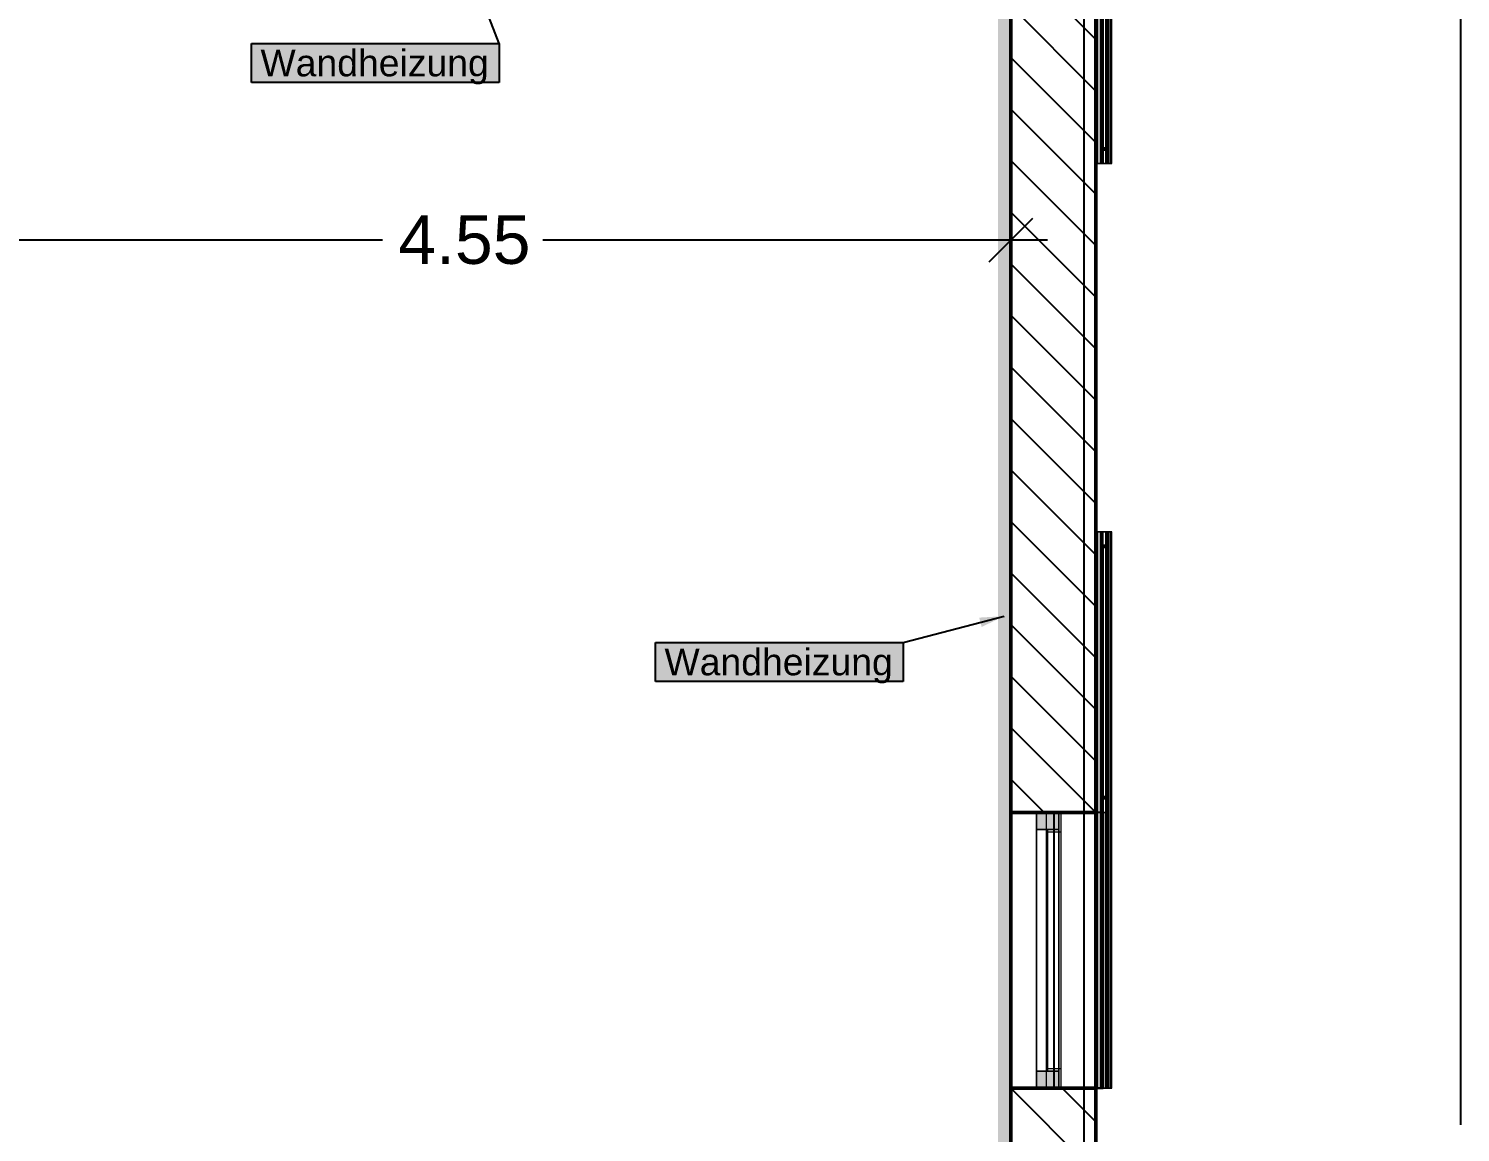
# Model space of a CAD drawing. Extents: x 0 to 756, y -25 to 420.
# Drawn here: x 306.4 to 424.3, y 51.8 to 142.7 of the extents above; entities that cross this region are included whole.
import ezdxf
from ezdxf.lldxf.tags import DXFTag

# ---------------------------------------------------------------- set-up
doc = ezdxf.new("R2010")
doc.units = 0
doc.layers.get('0').update_dxf_attribs({"lineweight": 25})
doc.layers.get('DEFPOINTS').update_dxf_attribs({"lineweight": 25})
for name, color, linetype, lineweight in [('A_Aussenwand', 7, 'Continuous', 25), ('A_Fenster', 7, 'Continuous', 25), ('ALLGEMEIN01', 7, 'Continuous', 13), ('FENSTER', 7, 'Continuous', 13), ('FENSTERBANK', 7, 'Continuous', 13), ('H_Heizung', 7, 'Continuous', 25), ('M_BLIERUNG', 7, 'Continuous', 13), ('Standard', 7, 'Continuous', 25), ('VERSCHATTUNG', 7, 'Continuous', 13), ('WAND_HOLZ_TRAGEND', 7, 'Continuous', 13), ('X_Text', 7, 'Continuous', 25)]:
    doc.layers.add(name, color=color, linetype=linetype, lineweight=lineweight)
doc.layers.add('A_Geschossdecke', color=7, linetype='Continuous', lineweight=25, true_color=0x008080)
doc.styles.get("Standard").update_dxf_attribs({"font": 'arial.ttf'})
tags = doc.linetypes.add('fein_strichliert', pattern=[4, 1, -2, 1]).pattern_tags.tags
tags[8:9] = [DXFTag(74, 4), DXFTag(75, 0), DXFTag(340, '0'), DXFTag(46, 0.0), DXFTag(50, 0.0), DXFTag(44, 0.0), DXFTag(45, 0.0)]
tags[6:7] = [DXFTag(74, 4), DXFTag(75, 0), DXFTag(340, '0'), DXFTag(46, 0.0), DXFTag(50, 0.0), DXFTag(44, 0.0), DXFTag(45, 0.0)]
tags[4:5] = [DXFTag(74, 4), DXFTag(75, 0), DXFTag(340, '0'), DXFTag(46, 0.0), DXFTag(50, 0.0), DXFTag(44, 0.0), DXFTag(45, 0.0)]
tags = doc.linetypes.add('VERDECKT2_S2', pattern=[0.27, 0.2, -0.07]).pattern_tags.tags
tags[6:7] = [DXFTag(74, 4), DXFTag(75, 0), DXFTag(340, '0'), DXFTag(46, 1.0), DXFTag(50, 0.0), DXFTag(44, 0.0), DXFTag(45, 0.0)]
tags[4:5] = [DXFTag(74, 4), DXFTag(75, 0), DXFTag(340, '0'), DXFTag(46, 1.0), DXFTag(50, 0.0), DXFTag(44, 0.0), DXFTag(45, 0.0)]

# ---------------------------------------------------------------- blocks, each defined once
blk = doc.blocks.new('Referenz-A0T78OQ1OY')
at = {"layer": 'ALLGEMEIN01', "color": 0, "linetype": 'VERDECKT2_S2', "lineweight": -2, "ltscale": 0.25}
blk.add_line((424.28, 414.36), (424.28, 52.45), dxfattribs=at)
at = {"layer": 'ALLGEMEIN01', "color": 0}
blk.add_line((387.28, 38.48), (387.28, 384.53), dxfattribs=at)
at = {"layer": 'DEFPOINTS', "color": 0, "linetype": 'Continuous', "lineweight": -2, "ltscale": 0.25}
for p, q in [((394.28, 78.18), (394.28, 78.18)), ((394.28, 78.18), (394.28, 78.18)), ((394.28, 55.48), (394.28, 55.48)), ((394.28, 55.48), (394.28, 55.48))]:
    blk.add_line(p, q, dxfattribs=at)
at = {"layer": 'FENSTER', "color": 0, "linetype": 'Continuous', "ltscale": 0.13}
for p, q in [((389.38, 76.78), (389.38, 78.18)), ((389.38, 78.18), (391.22, 78.18)), ((391.22, 78.18), (389.38, 78.18)), ((389.38, 78.18), (389.38, 76.78)), ((391.22, 78.18), (389.38, 78.18)), ((389.38, 78.18), (389.38, 78.18)), ((389.38, 76.78), (389.38, 78.18)), ((391.22, 78.18), (391.22, 76.78)), ((391.22, 76.78), (391.22, 78.18)), ((391.22, 76.78), (391.22, 78.18)), ((391.22, 78.18), (391.22, 78.18)), ((391.22, 76.78), (389.38, 76.78)), ((389.38, 56.88), (389.38, 76.78)), ((389.38, 76.78), (391.22, 76.78)), ((389.38, 76.78), (391.22, 76.78)), ((391.22, 76.78), (389.38, 76.78)), ((389.38, 76.78), (389.38, 76.78)), ((391.22, 76.78), (389.38, 76.78)), ((389.38, 76.78), (389.38, 56.88)), ((391.22, 76.78), (389.38, 76.78)), ((389.38, 76.78), (389.38, 76.78)), ((389.38, 56.88), (389.38, 76.78)), ((391.22, 76.78), (389.38, 76.78)), ((389.38, 76.78), (389.38, 56.88)), ((391.22, 76.78), (389.38, 76.78)), ((389.38, 76.78), (389.38, 76.78)), ((389.38, 56.88), (389.38, 76.78)), ((390.3, 56.88), (390.3, 76.78)), ((390.3, 76.78), (390.3, 76.78)), ((390.3, 76.78), (390.3, 56.88)), ((391.22, 76.78), (391.22, 56.88)), ((391.22, 76.78), (391.22, 76.78)), ((391.22, 56.88), (391.22, 76.78)), ((391.22, 56.88), (391.22, 76.78)), ((391.22, 76.78), (391.22, 76.78)), ((391.22, 56.88), (391.22, 76.78)), ((391.22, 56.88), (391.22, 76.78)), ((391.22, 76.78), (391.22, 76.78)), ((389.38, 55.48), (389.38, 56.88)), ((389.38, 56.88), (391.22, 56.88)), ((391.22, 56.88), (389.38, 56.88)), ((391.22, 56.88), (389.38, 56.88)), ((389.38, 56.88), (389.38, 55.48)), ((391.22, 56.88), (389.38, 56.88)), ((389.38, 56.88), (389.38, 56.88)), ((389.38, 55.48), (389.38, 56.88)), ((389.38, 56.88), (391.22, 56.88)), ((391.22, 56.88), (389.38, 56.88)), ((389.38, 56.88), (389.38, 56.88)), ((389.38, 56.88), (391.22, 56.88)), ((391.22, 56.88), (389.38, 56.88)), ((389.38, 56.88), (389.38, 56.88)), ((390.3, 56.88), (390.3, 56.88)), ((391.22, 56.88), (391.22, 55.48)), ((391.22, 55.48), (391.22, 56.88)), ((391.22, 55.48), (391.22, 56.88)), ((391.22, 56.88), (391.22, 56.88)), ((391.22, 56.88), (391.22, 56.88)), ((391.22, 56.88), (391.22, 56.88)), ((391.22, 55.48), (389.38, 55.48)), ((389.38, 55.48), (391.22, 55.48)), ((391.22, 55.48), (389.38, 55.48)), ((389.38, 55.48), (389.38, 55.48)), ((391.22, 55.48), (391.22, 55.48))]:
    blk.add_line(p, q, dxfattribs=at)
for points in [[(389.38, 76.78), (391.22, 76.78), (389.38, 78.18)], [(391.22, 76.78), (391.22, 78.18), (389.38, 78.18)], [(389.38, 55.48), (391.22, 55.48), (389.38, 56.88)], [(391.22, 55.48), (391.22, 56.88), (389.38, 56.88)]]:
    blk.add_solid(points, dxfattribs=at)
at = {"layer": 'FENSTERBANK', "color": 0, "lineweight": -2}
for p, q in [((390.8, 78.18), (390.8, 55.48)), ((394.88, 78.18), (390.8, 78.18)), ((390.8, 78.18), (390.8, 78.18)), ((394.28, 78.18), (390.8, 78.18)), ((390.8, 78.18), (390.8, 55.48)), ((390.8, 78.18), (390.8, 55.48)), ((394.88, 78.18), (390.8, 78.18)), ((390.8, 78.18), (390.8, 78.18)), ((394.28, 78.18), (390.8, 78.18)), ((390.8, 78.18), (390.8, 55.48)), ((394.88, 78.18), (394.28, 78.18)), ((394.28, 78.18), (394.28, 78.18)), ((394.28, 78.18), (394.28, 55.48)), ((394.28, 55.48), (394.28, 78.18)), ((394.88, 78.18), (394.28, 78.18)), ((394.28, 78.18), (394.28, 78.18)), ((394.28, 78.18), (394.28, 55.48)), ((394.28, 55.48), (394.28, 78.18)), ((394.88, 55.48), (394.88, 78.18)), ((394.88, 78.18), (394.88, 78.18)), ((394.88, 78.18), (394.88, 55.48)), ((394.88, 55.48), (394.88, 78.18)), ((394.88, 78.18), (394.88, 78.18)), ((394.88, 78.18), (394.88, 55.48)), ((390.8, 55.48), (394.88, 55.48)), ((390.8, 55.48), (390.8, 55.48)), ((394.28, 55.48), (390.8, 55.48)), ((390.8, 55.48), (394.88, 55.48)), ((390.8, 55.48), (390.8, 55.48)), ((394.28, 55.48), (390.8, 55.48)), ((394.28, 55.48), (394.28, 55.48)), ((394.88, 55.48), (394.28, 55.48)), ((394.28, 55.48), (394.28, 55.48)), ((394.88, 55.48), (394.28, 55.48)), ((394.88, 55.48), (394.88, 55.48)), ((394.88, 55.48), (394.88, 55.48))]:
    blk.add_line(p, q, dxfattribs=at)
at = {"layer": 'FENSTERBANK', "color": 0, "lineweight": 18}
blk.add_line((394.28, 78.18), (394.28, 55.48), dxfattribs=at)
blk.add_line((394.28, 78.18), (394.28, 55.48), dxfattribs=at)
at = {"layer": 'M_BLIERUNG', "color": 0, "linetype": 'VERDECKT2_S2', "lineweight": -2, "ltscale": 0.25}
blk.add_line((424.28, 414.36), (424.28, 52.45), dxfattribs=at)
at = {"layer": 'Standard', "color": 0, "lineweight": -2}
for p, q in [((387.28, 122.3), (387.28, 128.3)), ((385.48, 123.5), (389.08, 127.1)), ((296.28, 125.3), (335.54, 125.3)), ((348.74, 125.3), (387.28, 125.3)), ((381.28, 125.3), (390.28, 125.3))]:
    blk.add_line(p, q, dxfattribs=at)
at = {"layer": 'VERSCHATTUNG', "color": 0, "linetype": 'Continuous', "ltscale": 0.13}
for p, q in [((394.28, 131.58), (394.28, 177.38)), ((394.4, 177.38), (394.4, 131.58)), ((394.64, 177.38), (394.64, 131.58)), ((394.74, 177.38), (394.74, 131.58)), ((394.74, 131.58), (394.74, 177.38)), ((395.22, 131.58), (395.22, 177.38)), ((395.22, 131.58), (395.22, 177.38)), ((395.32, 131.58), (395.32, 177.38)), ((395.48, 177.38), (395.48, 131.58)), ((395.6, 131.58), (395.6, 177.38)), ((394.28, 154.48), (394.28, 131.58)), ((394.4, 131.58), (394.4, 154.48)), ((394.68, 154.68), (394.68, 131.58)), ((394.68, 154.68), (394.68, 131.58)), ((394.68, 131.58), (394.68, 154.68)), ((395.28, 131.58), (395.28, 154.68)), ((395.28, 131.58), (395.28, 154.68)), ((395.28, 131.58), (395.28, 154.68)), ((395.48, 131.58), (395.48, 154.48)), ((395.6, 131.58), (395.6, 154.48)), ((394.64, 131.58), (394.64, 153.58)), ((394.68, 153.48), (394.68, 132.78)), ((394.68, 153.48), (394.68, 132.78)), ((394.88, 132.88), (394.88, 153.38)), ((394.88, 153.38), (394.88, 132.88)), ((395.08, 132.78), (395.08, 153.48)), ((395.08, 132.78), (395.08, 153.48)), ((395.08, 153.38), (395.08, 132.88)), ((395.08, 132.88), (395.08, 153.38)), ((395.32, 153.58), (395.32, 131.58)), ((394.68, 132.78), (395.08, 132.78)), ((394.68, 132.78), (394.68, 132.78)), ((395.08, 132.78), (394.68, 132.78)), ((394.88, 132.88), (394.98, 132.88)), ((394.88, 132.78), (394.88, 132.88)), ((395.08, 132.88), (394.88, 132.88)), ((394.88, 132.88), (394.88, 132.68)), ((394.88, 132.88), (394.88, 132.88)), ((394.88, 132.88), (394.88, 132.88)), ((394.88, 132.68), (394.88, 132.78)), ((394.98, 132.68), (394.88, 132.68)), ((394.88, 131.58), (394.88, 132.68)), ((394.88, 132.68), (395.08, 132.68)), ((394.88, 132.68), (394.88, 131.58)), ((394.88, 132.68), (394.88, 132.68)), ((394.88, 132.68), (394.88, 132.68)), ((394.98, 132.88), (395.08, 132.88)), ((395.08, 132.68), (394.98, 132.68)), ((395.08, 132.88), (395.08, 132.78)), ((395.08, 132.68), (395.08, 132.88)), ((395.08, 132.88), (395.08, 132.88)), ((395.08, 132.88), (395.08, 132.88)), ((395.08, 132.78), (395.08, 132.68)), ((395.08, 132.78), (395.08, 132.78)), ((395.08, 132.68), (395.08, 131.58)), ((395.08, 131.58), (395.08, 132.68)), ((395.08, 132.68), (395.08, 132.68)), ((395.08, 132.68), (395.08, 132.68)), ((394.28, 131.58), (394.4, 131.58)), ((395.48, 131.58), (394.28, 131.58)), ((394.28, 131.58), (394.28, 131.58)), ((394.28, 131.58), (394.28, 131.58)), ((394.28, 131.58), (394.28, 131.58)), ((394.4, 131.58), (395.6, 131.58)), ((394.4, 131.58), (394.4, 131.58)), ((394.4, 131.58), (394.4, 131.58)), ((394.64, 131.58), (395.32, 131.58)), ((394.64, 131.58), (394.64, 131.58)), ((394.64, 131.58), (394.64, 131.58)), ((394.64, 131.58), (394.64, 131.58)), ((394.64, 131.58), (394.88, 131.58)), ((394.68, 131.58), (395.28, 131.58)), ((394.68, 131.58), (395.28, 131.58)), ((395.28, 131.58), (394.68, 131.58)), ((394.68, 131.58), (394.68, 131.58)), ((394.74, 131.58), (394.88, 131.58)), ((394.74, 131.58), (395.22, 131.58)), ((394.74, 131.58), (394.74, 131.58)), ((394.88, 131.58), (394.88, 131.58)), ((395.08, 131.58), (395.22, 131.58)), ((395.08, 131.58), (395.32, 131.58)), ((395.08, 131.58), (395.08, 131.58)), ((395.22, 131.58), (395.22, 131.58)), ((395.28, 131.58), (395.28, 131.58)), ((395.32, 131.58), (395.32, 131.58)), ((395.32, 131.58), (395.32, 131.58)), ((395.32, 131.58), (395.32, 131.58)), ((395.48, 131.58), (395.6, 131.58)), ((395.48, 131.58), (395.48, 131.58)), ((395.48, 131.58), (395.48, 131.58)), ((395.6, 131.58), (395.6, 131.58)), ((395.6, 131.58), (395.6, 131.58)), ((395.6, 131.58), (395.6, 131.58)), ((394.4, 101.28), (394.28, 101.28)), ((394.28, 101.28), (394.28, 78.38)), ((394.28, 101.28), (395.48, 101.28)), ((394.28, 55.48), (394.28, 101.28)), ((394.28, 101.28), (394.28, 101.28)), ((394.28, 101.28), (394.28, 101.28)), ((394.28, 101.28), (394.28, 101.28)), ((394.4, 78.38), (394.4, 101.28)), ((394.4, 101.28), (394.4, 55.48)), ((395.6, 101.28), (394.4, 101.28)), ((394.4, 101.28), (394.4, 101.28)), ((394.4, 101.28), (394.4, 101.28)), ((395.32, 101.28), (394.64, 101.28)), ((394.64, 101.28), (394.64, 55.48)), ((394.64, 101.28), (394.64, 101.28)), ((394.64, 101.28), (394.64, 101.28)), ((394.64, 101.28), (394.64, 101.28)), ((394.88, 101.28), (394.64, 101.28)), ((394.64, 100.18), (394.64, 101.28)), ((394.68, 78.18), (394.68, 101.28)), ((394.68, 101.28), (395.28, 101.28)), ((394.68, 101.28), (394.68, 78.18)), ((395.28, 101.28), (394.68, 101.28)), ((394.68, 78.18), (394.68, 101.28)), ((394.68, 101.28), (395.28, 101.28)), ((394.68, 101.28), (394.68, 101.28)), ((394.74, 101.28), (394.74, 55.48)), ((394.88, 101.28), (394.74, 101.28)), ((395.22, 101.28), (394.74, 101.28)), ((394.74, 101.28), (394.74, 101.28)), ((394.74, 55.48), (394.74, 101.28)), ((394.88, 100.18), (394.88, 101.28)), ((394.88, 101.28), (394.88, 101.28)), ((394.88, 100.18), (394.88, 101.28)), ((395.08, 101.28), (395.08, 100.18)), ((395.22, 101.28), (395.08, 101.28)), ((395.08, 101.28), (395.08, 101.28)), ((395.32, 101.28), (395.08, 101.28)), ((395.08, 100.18), (395.08, 101.28)), ((395.22, 55.48), (395.22, 101.28)), ((395.22, 101.28), (395.22, 101.28)), ((395.22, 55.48), (395.22, 101.28)), ((395.28, 101.28), (395.28, 78.18)), ((395.28, 78.18), (395.28, 101.28)), ((395.28, 78.18), (395.28, 101.28)), ((395.28, 101.28), (395.28, 101.28)), ((395.32, 55.48), (395.32, 101.28)), ((395.32, 101.28), (395.32, 101.28)), ((395.32, 101.28), (395.32, 101.28)), ((395.32, 101.28), (395.32, 101.28)), ((395.32, 101.28), (395.32, 100.18)), ((395.48, 101.28), (395.48, 55.48)), ((395.48, 101.28), (395.48, 101.28)), ((395.6, 101.28), (395.48, 101.28)), ((395.48, 101.28), (395.48, 101.28)), ((395.48, 78.38), (395.48, 101.28)), ((395.6, 55.48), (395.6, 101.28)), ((395.6, 101.28), (395.6, 101.28)), ((395.6, 101.28), (395.6, 101.28)), ((395.6, 101.28), (395.6, 101.28)), ((395.6, 78.38), (395.6, 101.28)), ((394.64, 55.48), (394.64, 100.18)), ((394.68, 100.08), (394.68, 79.38)), ((395.08, 100.08), (394.68, 100.08)), ((394.68, 100.08), (394.68, 100.08)), ((395.08, 100.08), (394.68, 100.08)), ((394.68, 79.38), (394.68, 100.08)), ((395.08, 100.18), (394.88, 100.18)), ((394.88, 100.08), (394.88, 100.18)), ((394.88, 100.18), (394.98, 100.18)), ((394.88, 99.98), (394.88, 100.18)), ((394.88, 100.18), (394.88, 100.18)), ((394.88, 100.18), (394.88, 100.18)), ((394.88, 100.18), (394.88, 100.18)), ((394.88, 99.98), (394.88, 100.08)), ((394.88, 99.98), (395.08, 99.98)), ((394.88, 79.48), (394.88, 99.98)), ((394.98, 99.98), (394.88, 99.98)), ((394.88, 99.98), (394.88, 99.98)), ((394.88, 99.98), (394.88, 99.98)), ((394.88, 99.98), (394.88, 99.98)), ((394.88, 99.98), (394.88, 79.48)), ((394.98, 100.18), (395.08, 100.18)), ((395.08, 99.98), (394.98, 99.98)), ((395.08, 100.18), (395.08, 100.08)), ((395.08, 100.18), (395.08, 100.18)), ((395.08, 100.18), (395.08, 100.18)), ((395.08, 100.18), (395.08, 100.18)), ((395.08, 100.18), (395.08, 99.98)), ((395.08, 79.38), (395.08, 100.08)), ((395.08, 100.08), (395.08, 99.98)), ((395.08, 100.08), (395.08, 100.08)), ((395.08, 100.08), (395.08, 79.38)), ((395.08, 99.98), (395.08, 79.48)), ((395.08, 99.98), (395.08, 99.98)), ((395.08, 99.98), (395.08, 99.98)), ((395.08, 99.98), (395.08, 99.98)), ((395.08, 79.48), (395.08, 99.98)), ((395.32, 100.18), (395.32, 55.48)), ((394.68, 79.38), (395.08, 79.38)), ((395.08, 79.38), (394.68, 79.38)), ((394.68, 79.38), (394.68, 79.38)), ((395.08, 79.48), (394.88, 79.48)), ((394.88, 79.38), (394.88, 79.48)), ((394.88, 79.48), (394.98, 79.48)), ((394.88, 79.28), (394.88, 79.48)), ((394.88, 79.48), (394.88, 79.48)), ((394.88, 79.48), (394.88, 79.48)), ((394.88, 79.48), (394.88, 79.48)), ((394.88, 79.28), (394.88, 79.38)), ((394.88, 79.28), (395.08, 79.28)), ((394.88, 55.48), (394.88, 79.28)), ((394.98, 79.28), (394.88, 79.28)), ((394.88, 79.28), (394.88, 79.28)), ((394.88, 79.28), (394.88, 79.28)), ((394.88, 79.28), (394.88, 79.28)), ((394.88, 79.28), (394.88, 55.48)), ((394.98, 79.48), (395.08, 79.48)), ((395.08, 79.28), (394.98, 79.28)), ((395.08, 79.48), (395.08, 79.38)), ((395.08, 79.48), (395.08, 79.48)), ((395.08, 79.48), (395.08, 79.28)), ((395.08, 79.48), (395.08, 79.48)), ((395.08, 79.48), (395.08, 79.48)), ((395.08, 79.38), (395.08, 79.28)), ((395.08, 79.38), (395.08, 79.38)), ((395.08, 79.28), (395.08, 55.48)), ((395.08, 79.28), (395.08, 79.28)), ((395.08, 79.28), (395.08, 79.28)), ((395.08, 79.28), (395.08, 79.28)), ((395.08, 55.48), (395.08, 79.28)), ((394.28, 78.38), (394.28, 55.48)), ((394.4, 55.48), (394.4, 78.38)), ((395.28, 78.18), (394.68, 78.18)), ((394.68, 78.18), (395.28, 78.18)), ((395.28, 78.18), (394.68, 78.18)), ((394.68, 78.18), (394.68, 78.18)), ((395.28, 78.18), (395.28, 78.18)), ((395.48, 55.48), (395.48, 78.38)), ((395.6, 55.48), (395.6, 78.38)), ((394.28, 55.48), (394.4, 55.48)), ((395.48, 55.48), (394.28, 55.48)), ((394.28, 55.48), (394.28, 55.48)), ((394.28, 55.48), (394.28, 55.48)), ((394.28, 55.48), (394.28, 55.48)), ((394.4, 55.48), (395.6, 55.48)), ((394.4, 55.48), (394.4, 55.48)), ((394.4, 55.48), (394.4, 55.48)), ((394.64, 55.48), (395.32, 55.48)), ((394.64, 55.48), (394.64, 55.48)), ((394.64, 55.48), (394.64, 55.48)), ((394.64, 55.48), (394.64, 55.48)), ((394.64, 55.48), (394.88, 55.48)), ((394.74, 55.48), (394.88, 55.48)), ((394.74, 55.48), (395.22, 55.48)), ((394.74, 55.48), (394.74, 55.48)), ((394.88, 55.48), (394.88, 55.48)), ((395.08, 55.48), (395.22, 55.48)), ((395.08, 55.48), (395.08, 55.48)), ((395.08, 55.48), (395.32, 55.48)), ((395.22, 55.48), (395.22, 55.48)), ((395.32, 55.48), (395.32, 55.48)), ((395.32, 55.48), (395.32, 55.48)), ((395.32, 55.48), (395.32, 55.48)), ((395.48, 55.48), (395.48, 55.48)), ((395.48, 55.48), (395.48, 55.48)), ((395.48, 55.48), (395.6, 55.48)), ((395.6, 55.48), (395.6, 55.48)), ((395.6, 55.48), (395.6, 55.48)), ((395.6, 55.48), (395.6, 55.48))]:
    blk.add_line(p, q, dxfattribs=at)
at = {"layer": 'WAND_HOLZ_TRAGEND', "color": 0, "lineweight": 50}
for p, q in [((387.28, 391.53), (387.28, 31.48)), ((394.28, 31.48), (394.28, 391.53)), ((387.28, 78.18), (387.28, 154.68)), ((394.28, 154.68), (394.28, 78.18)), ((394.28, 78.18), (387.28, 78.18)), ((387.28, 78.18), (387.28, 78.18)), ((387.28, 78.18), (387.28, 55.48)), ((394.28, 78.18), (387.28, 78.18)), ((394.28, 55.48), (394.28, 78.18)), ((394.28, 78.18), (394.28, 78.18)), ((387.28, 55.48), (394.28, 55.48)), ((387.28, 31.48), (387.28, 55.48)), ((387.28, 55.48), (387.28, 55.48)), ((387.28, 55.48), (394.28, 55.48)), ((394.28, 55.48), (394.28, 31.48)), ((394.28, 55.48), (394.28, 55.48))]:
    blk.add_line(p, q, dxfattribs=at)
at = {"layer": 'Standard', "color": 0, "lineweight": -2, "insert": (336.85, 127.33), "char_height": 4, "attachment_point": 1}
blk.add_mtext('{\\fArial;4.55}', dxfattribs=at)
blk = doc.blocks.new('Wand-A0T78OQFOY', base_point=(387.28, 31.48))
at = {"color": 0, "linetype": 'ByBlock', "lineweight": -2, "ltscale": 0.25}
for p, q in [((394.28, 154.68), (394.28, 78.18)), ((387.28, 150.13), (387.28, 78.18)), ((387.28, 55.48), (387.28, 38.48)), ((394.28, 55.48), (394.28, 31.48))]:
    blk.add_line(p, q, dxfattribs=at)
at = {"color": 0, "lineweight": -2}
for p, q in [((387.28, 148.8), (394.28, 141.8)), ((387.28, 144.56), (394.28, 137.56)), ((387.28, 140.31), (394.28, 133.31)), ((387.28, 136.07), (394.28, 129.07)), ((387.28, 131.83), (394.28, 124.83)), ((387.28, 127.59), (394.28, 120.59)), ((387.28, 123.34), (394.28, 116.34)), ((387.28, 119.1), (394.28, 112.1)), ((387.28, 114.86), (394.28, 107.86)), ((387.28, 110.61), (394.28, 103.61)), ((387.28, 106.37), (394.28, 99.37)), ((387.28, 102.13), (394.28, 95.13)), ((387.28, 97.89), (394.28, 90.89)), ((387.28, 93.64), (394.28, 86.64)), ((387.28, 89.4), (394.28, 82.4)), ((387.28, 85.16), (394.26, 78.18)), ((387.28, 80.92), (390.02, 78.18)), ((387.28, 55.46), (394.28, 48.46)), ((391.51, 55.48), (394.28, 52.7))]:
    blk.add_line(p, q, dxfattribs=at)
blk = doc.blocks.new('Fenster-A0T78OQLOY', base_point=(387.28, 55.48))
at = {"color": 0, "linetype": 'ByBlock', "lineweight": -2, "ltscale": 0.25}
for p, q in [((387.28, 78.18), (387.28, 55.48)), ((387.28, 78.18), (394.28, 78.18)), ((394.28, 78.18), (394.28, 55.48)), ((387.28, 55.48), (394.28, 55.48))]:
    blk.add_line(p, q, dxfattribs=at)
at = {"color": 0, "linetype": 'ByBlock', "lineweight": 18, "ltscale": 0.18}
for p, q in [((390.18, 78.18), (390.18, 55.48)), ((391.38, 78.18), (391.38, 55.48)), ((390.18, 76.58), (391.38, 76.58)), ((390.18, 57.08), (391.38, 57.08))]:
    blk.add_line(p, q, dxfattribs=at)
at = {"color": 0, "linetype": 'fein_strichliert', "lineweight": 18, "ltscale": 0.18}
blk.add_line((390.18, 55.48), (391.38, 55.48), dxfattribs=at)
blk = doc.blocks.new('Geschossdecke-A0T78ORTOY', base_point=(115.28, 32.48))
at = {"color": 0, "linetype": 'ByBlock', "lineweight": -2, "ltscale": 0.25}
blk.add_line((393.28, 390.53), (393.28, 32.48), dxfattribs=at)
blk = doc.blocks.new('Bauteilbeschriftung-A0T78P0BOY', base_point=(358.03, 88.96))
at = {"color": 0, "linetype": 'ByBlock', "lineweight": -2, "ltscale": 0.25}
blk.add_line((378.41, 92.16), (386.71, 94.33), dxfattribs=at)
at = {"color": 0, "lineweight": -2}
for p, q in [((358.03, 92.16), (378.41, 92.16)), ((358.03, 88.96), (358.03, 92.16)), ((378.41, 92.16), (378.41, 88.96)), ((378.41, 88.96), (358.03, 88.96))]:
    blk.add_line(p, q, dxfattribs=at)
at = {"color": 0, "linetype": 'ByBlock', "lineweight": -2, "ltscale": 0.25}
for points in [[(386.46, 94.21), (384.67, 94.21), (386.71, 94.33)], [(384.87, 93.44), (386.46, 94.21), (384.67, 94.21)]]:
    blk.add_solid(points, dxfattribs=at)
at = {"color": 7, "linetype": 'ByBlock', "lineweight": -2, "ltscale": 0.25, "true_color": 0xffffff}
for points in [[(358.03, 88.96), (378.41, 88.96), (358.03, 92.16)], [(378.41, 88.96), (358.03, 92.16), (378.41, 92.16)]]:
    blk.add_solid(points, dxfattribs=at)
at = {"color": 0, "linetype": 'ByBlock', "lineweight": -2, "ltscale": 0.25, "insert": (358.76, 91.66), "char_height": 2.2, "attachment_point": 1}
blk.add_mtext('{\\fArial;Wandheizung}', dxfattribs=at)
blk = doc.blocks.new('Bauteilbeschriftung-A0T78P0DOY', base_point=(324.77, 138.27))
at = {"color": 0, "linetype": 'ByBlock', "lineweight": -2, "ltscale": 0.25}
blk.add_line((345.15, 141.47), (341.78, 150.13), dxfattribs=at)
at = {"color": 0, "lineweight": -2}
for p, q in [((324.77, 141.47), (345.15, 141.47)), ((324.77, 138.27), (324.77, 141.47)), ((345.15, 141.47), (345.15, 138.27)), ((345.15, 138.27), (324.77, 138.27))]:
    blk.add_line(p, q, dxfattribs=at)
at = {"color": 0, "linetype": 'ByBlock', "lineweight": -2, "ltscale": 0.25}
for points in [[(342.88, 148.41), (342.08, 148.41), (341.78, 150.13)], [(342.13, 148.12), (342.88, 148.41), (342.08, 148.41)]]:
    blk.add_solid(points, dxfattribs=at)
at = {"color": 7, "linetype": 'ByBlock', "lineweight": -2, "ltscale": 0.25, "true_color": 0xffffff}
for points in [[(324.77, 138.27), (345.15, 138.27), (324.77, 141.47)], [(345.15, 138.27), (324.77, 141.47), (345.15, 141.47)]]:
    blk.add_solid(points, dxfattribs=at)
at = {"color": 0, "linetype": 'ByBlock', "lineweight": -2, "ltscale": 0.25, "insert": (325.5, 140.97), "char_height": 2.2, "attachment_point": 1}
blk.add_mtext('{\\fArial;Wandheizung}', dxfattribs=at)

msp = doc.modelspace()

# ---------------------------------------------------------------- linework, layer by layer
at = {"layer": 'H_Heizung', "color": 1, "ltscale": 0.25, "true_color": 0xff0000}
for points in [[(386.21, 39.63), (387.21, 39.63), (386.21, 149.02)], [(387.21, 39.63), (386.21, 149.02), (387.21, 149.02)]]:
    msp.add_solid(points, dxfattribs=at)

# ---------------------------------------------------------------- block references
at = {"color": 8, "lineweight": 25, "ltscale": 0.25, "true_color": 0x808080}
msp.add_blockref('Referenz-A0T78OQ1OY', (0, 0), dxfattribs=at)
at = {"layer": 'A_Aussenwand', "ltscale": 0.25}
msp.add_blockref('Wand-A0T78OQFOY', (387.28, 31.48), dxfattribs=at)
at = {"layer": 'A_Fenster', "ltscale": 0.25}
msp.add_blockref('Fenster-A0T78OQLOY', (387.28, 55.48), dxfattribs=at)
at = {"layer": 'A_Geschossdecke', "ltscale": 0.25}
msp.add_blockref('Geschossdecke-A0T78ORTOY', (115.28, 32.48), dxfattribs=at)
at = {"layer": 'X_Text', "color": 7, "ltscale": 0.25}
for name, p in [('Bauteilbeschriftung-A0T78P0DOY', (324.77, 138.27)), ('Bauteilbeschriftung-A0T78P0BOY', (358.03, 88.96))]:
    msp.add_blockref(name, p, dxfattribs=at)

doc.saveas('drawing.dxf')
